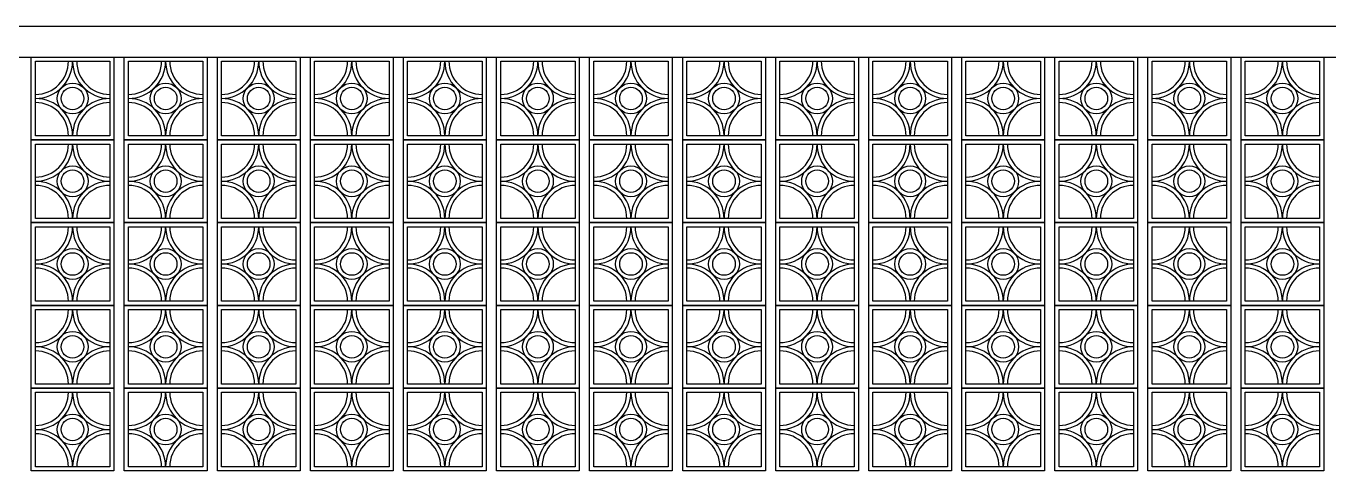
# Model space of a CAD drawing. Header units: metres. Extents: x 1422408 to 2565053, y 3723 to 80428.
# Drawn here: x 2267938.139 to 2267941.289, y 4222.563 to 4223.638 of the extents above; entities that cross this region are included whole.
import ezdxf

# ---------------------------------------------------------------- set-up
doc = ezdxf.new("R2010")
doc.units = ezdxf.units.M
doc.header["$LTSCALE"] = 3.5
doc.header["$MEASUREMENT"] = 0
doc.layers.get('0').update_dxf_attribs({"linetype": 'CONTINUOUS'})

msp = doc.modelspace()

# ---------------------------------------------------------------- linework, layer by layer
for p, q in [((2267907.48324, 4223.63794), (2267947.06833, 4223.63794)), ((2267907.48343, 4223.56294), (2267947.06853, 4223.56294))]:
    msp.add_line(p, q)
for points in [[(2267938.15105, 4223.56294), (2267938.35105, 4223.56294), (2267938.35105, 4223.36294), (2267938.15105, 4223.36294)], [(2267938.16105, 4223.55294), (2267938.34105, 4223.55294), (2267938.34105, 4223.37294), (2267938.16105, 4223.37294)], [(2267938.37605, 4223.56294), (2267938.57605, 4223.56294), (2267938.57605, 4223.36294), (2267938.37605, 4223.36294)], [(2267938.38605, 4223.55294), (2267938.56605, 4223.55294), (2267938.56605, 4223.37294), (2267938.38605, 4223.37294)], [(2267938.60105, 4223.56294), (2267938.80105, 4223.56294), (2267938.80105, 4223.36294), (2267938.60105, 4223.36294)], [(2267938.61105, 4223.55294), (2267938.79105, 4223.55294), (2267938.79105, 4223.37294), (2267938.61105, 4223.37294)], [(2267938.82605, 4223.56294), (2267939.02605, 4223.56294), (2267939.02605, 4223.36294), (2267938.82605, 4223.36294)], [(2267938.83605, 4223.55294), (2267939.01605, 4223.55294), (2267939.01605, 4223.37294), (2267938.83605, 4223.37294)], [(2267939.05105, 4223.56294), (2267939.25105, 4223.56294), (2267939.25105, 4223.36294), (2267939.05105, 4223.36294)], [(2267939.06105, 4223.55294), (2267939.24105, 4223.55294), (2267939.24105, 4223.37294), (2267939.06105, 4223.37294)], [(2267939.27605, 4223.56294), (2267939.47605, 4223.56294), (2267939.47605, 4223.36294), (2267939.27605, 4223.36294)], [(2267939.28605, 4223.55294), (2267939.46605, 4223.55294), (2267939.46605, 4223.37294), (2267939.28605, 4223.37294)], [(2267939.50105, 4223.56294), (2267939.70105, 4223.56294), (2267939.70105, 4223.36294), (2267939.50105, 4223.36294)], [(2267939.51105, 4223.55294), (2267939.69105, 4223.55294), (2267939.69105, 4223.37294), (2267939.51105, 4223.37294)], [(2267939.72605, 4223.56294), (2267939.92605, 4223.56294), (2267939.92605, 4223.36294), (2267939.72605, 4223.36294)], [(2267939.73605, 4223.55294), (2267939.91605, 4223.55294), (2267939.91605, 4223.37294), (2267939.73605, 4223.37294)], [(2267939.95105, 4223.56294), (2267940.15105, 4223.56294), (2267940.15105, 4223.36294), (2267939.95105, 4223.36294)], [(2267939.96105, 4223.55294), (2267940.14105, 4223.55294), (2267940.14105, 4223.37294), (2267939.96105, 4223.37294)], [(2267940.17605, 4223.56294), (2267940.37605, 4223.56294), (2267940.37605, 4223.36294), (2267940.17605, 4223.36294)], [(2267940.18605, 4223.55294), (2267940.36605, 4223.55294), (2267940.36605, 4223.37294), (2267940.18605, 4223.37294)], [(2267940.40105, 4223.56294), (2267940.60105, 4223.56294), (2267940.60105, 4223.36294), (2267940.40105, 4223.36294)], [(2267940.41105, 4223.55294), (2267940.59105, 4223.55294), (2267940.59105, 4223.37294), (2267940.41105, 4223.37294)], [(2267940.62605, 4223.56294), (2267940.82605, 4223.56294), (2267940.82605, 4223.36294), (2267940.62605, 4223.36294)], [(2267940.63605, 4223.55294), (2267940.81605, 4223.55294), (2267940.81605, 4223.37294), (2267940.63605, 4223.37294)], [(2267940.85105, 4223.56294), (2267941.05105, 4223.56294), (2267941.05105, 4223.36294), (2267940.85105, 4223.36294)], [(2267940.86105, 4223.55294), (2267941.04105, 4223.55294), (2267941.04105, 4223.37294), (2267940.86105, 4223.37294)], [(2267941.07605, 4223.56294), (2267941.27605, 4223.56294), (2267941.27605, 4223.36294), (2267941.07605, 4223.36294)], [(2267941.08605, 4223.55294), (2267941.26605, 4223.55294), (2267941.26605, 4223.37294), (2267941.08605, 4223.37294)], [(2267938.15105, 4223.36294), (2267938.35105, 4223.36294), (2267938.35105, 4223.16294), (2267938.15105, 4223.16294)], [(2267938.37605, 4223.36294), (2267938.57605, 4223.36294), (2267938.57605, 4223.16294), (2267938.37605, 4223.16294)], [(2267938.60105, 4223.36294), (2267938.80105, 4223.36294), (2267938.80105, 4223.16294), (2267938.60105, 4223.16294)], [(2267938.82605, 4223.36294), (2267939.02605, 4223.36294), (2267939.02605, 4223.16294), (2267938.82605, 4223.16294)], [(2267939.05105, 4223.36294), (2267939.25105, 4223.36294), (2267939.25105, 4223.16294), (2267939.05105, 4223.16294)], [(2267939.27605, 4223.36294), (2267939.47605, 4223.36294), (2267939.47605, 4223.16294), (2267939.27605, 4223.16294)], [(2267939.50105, 4223.36294), (2267939.70105, 4223.36294), (2267939.70105, 4223.16294), (2267939.50105, 4223.16294)], [(2267939.72605, 4223.36294), (2267939.92605, 4223.36294), (2267939.92605, 4223.16294), (2267939.72605, 4223.16294)], [(2267939.95105, 4223.36294), (2267940.15105, 4223.36294), (2267940.15105, 4223.16294), (2267939.95105, 4223.16294)], [(2267940.17605, 4223.36294), (2267940.37605, 4223.36294), (2267940.37605, 4223.16294), (2267940.17605, 4223.16294)], [(2267940.40105, 4223.36294), (2267940.60105, 4223.36294), (2267940.60105, 4223.16294), (2267940.40105, 4223.16294)], [(2267940.62605, 4223.36294), (2267940.82605, 4223.36294), (2267940.82605, 4223.16294), (2267940.62605, 4223.16294)], [(2267940.85105, 4223.36294), (2267941.05105, 4223.36294), (2267941.05105, 4223.16294), (2267940.85105, 4223.16294)], [(2267941.07605, 4223.36294), (2267941.27605, 4223.36294), (2267941.27605, 4223.16294), (2267941.07605, 4223.16294)], [(2267938.16105, 4223.35294), (2267938.34105, 4223.35294), (2267938.34105, 4223.17294), (2267938.16105, 4223.17294)], [(2267938.38605, 4223.35294), (2267938.56605, 4223.35294), (2267938.56605, 4223.17294), (2267938.38605, 4223.17294)], [(2267938.61105, 4223.35294), (2267938.79105, 4223.35294), (2267938.79105, 4223.17294), (2267938.61105, 4223.17294)], [(2267938.83605, 4223.35294), (2267939.01605, 4223.35294), (2267939.01605, 4223.17294), (2267938.83605, 4223.17294)], [(2267939.06105, 4223.35294), (2267939.24105, 4223.35294), (2267939.24105, 4223.17294), (2267939.06105, 4223.17294)], [(2267939.28605, 4223.35294), (2267939.46605, 4223.35294), (2267939.46605, 4223.17294), (2267939.28605, 4223.17294)], [(2267939.51105, 4223.35294), (2267939.69105, 4223.35294), (2267939.69105, 4223.17294), (2267939.51105, 4223.17294)], [(2267939.73605, 4223.35294), (2267939.91605, 4223.35294), (2267939.91605, 4223.17294), (2267939.73605, 4223.17294)], [(2267939.96105, 4223.35294), (2267940.14105, 4223.35294), (2267940.14105, 4223.17294), (2267939.96105, 4223.17294)], [(2267940.18605, 4223.35294), (2267940.36605, 4223.35294), (2267940.36605, 4223.17294), (2267940.18605, 4223.17294)], [(2267940.41105, 4223.35294), (2267940.59105, 4223.35294), (2267940.59105, 4223.17294), (2267940.41105, 4223.17294)], [(2267940.63605, 4223.35294), (2267940.81605, 4223.35294), (2267940.81605, 4223.17294), (2267940.63605, 4223.17294)], [(2267940.86105, 4223.35294), (2267941.04105, 4223.35294), (2267941.04105, 4223.17294), (2267940.86105, 4223.17294)], [(2267941.08605, 4223.35294), (2267941.26605, 4223.35294), (2267941.26605, 4223.17294), (2267941.08605, 4223.17294)], [(2267938.15105, 4223.16294), (2267938.35105, 4223.16294), (2267938.35105, 4222.96294), (2267938.15105, 4222.96294)], [(2267938.16105, 4223.15294), (2267938.34105, 4223.15294), (2267938.34105, 4222.97294), (2267938.16105, 4222.97294)], [(2267938.37605, 4223.16294), (2267938.57605, 4223.16294), (2267938.57605, 4222.96294), (2267938.37605, 4222.96294)], [(2267938.38605, 4223.15294), (2267938.56605, 4223.15294), (2267938.56605, 4222.97294), (2267938.38605, 4222.97294)], [(2267938.60105, 4223.16294), (2267938.80105, 4223.16294), (2267938.80105, 4222.96294), (2267938.60105, 4222.96294)], [(2267938.61105, 4223.15294), (2267938.79105, 4223.15294), (2267938.79105, 4222.97294), (2267938.61105, 4222.97294)], [(2267938.82605, 4223.16294), (2267939.02605, 4223.16294), (2267939.02605, 4222.96294), (2267938.82605, 4222.96294)], [(2267938.83605, 4223.15294), (2267939.01605, 4223.15294), (2267939.01605, 4222.97294), (2267938.83605, 4222.97294)], [(2267939.05105, 4223.16294), (2267939.25105, 4223.16294), (2267939.25105, 4222.96294), (2267939.05105, 4222.96294)], [(2267939.06105, 4223.15294), (2267939.24105, 4223.15294), (2267939.24105, 4222.97294), (2267939.06105, 4222.97294)], [(2267939.27605, 4223.16294), (2267939.47605, 4223.16294), (2267939.47605, 4222.96294), (2267939.27605, 4222.96294)], [(2267939.28605, 4223.15294), (2267939.46605, 4223.15294), (2267939.46605, 4222.97294), (2267939.28605, 4222.97294)], [(2267939.50105, 4223.16294), (2267939.70105, 4223.16294), (2267939.70105, 4222.96294), (2267939.50105, 4222.96294)], [(2267939.51105, 4223.15294), (2267939.69105, 4223.15294), (2267939.69105, 4222.97294), (2267939.51105, 4222.97294)], [(2267939.72605, 4223.16294), (2267939.92605, 4223.16294), (2267939.92605, 4222.96294), (2267939.72605, 4222.96294)], [(2267939.73605, 4223.15294), (2267939.91605, 4223.15294), (2267939.91605, 4222.97294), (2267939.73605, 4222.97294)], [(2267939.95105, 4223.16294), (2267940.15105, 4223.16294), (2267940.15105, 4222.96294), (2267939.95105, 4222.96294)], [(2267939.96105, 4223.15294), (2267940.14105, 4223.15294), (2267940.14105, 4222.97294), (2267939.96105, 4222.97294)], [(2267940.17605, 4223.16294), (2267940.37605, 4223.16294), (2267940.37605, 4222.96294), (2267940.17605, 4222.96294)], [(2267940.18605, 4223.15294), (2267940.36605, 4223.15294), (2267940.36605, 4222.97294), (2267940.18605, 4222.97294)], [(2267940.40105, 4223.16294), (2267940.60105, 4223.16294), (2267940.60105, 4222.96294), (2267940.40105, 4222.96294)], [(2267940.41105, 4223.15294), (2267940.59105, 4223.15294), (2267940.59105, 4222.97294), (2267940.41105, 4222.97294)], [(2267940.62605, 4223.16294), (2267940.82605, 4223.16294), (2267940.82605, 4222.96294), (2267940.62605, 4222.96294)], [(2267940.63605, 4223.15294), (2267940.81605, 4223.15294), (2267940.81605, 4222.97294), (2267940.63605, 4222.97294)], [(2267940.85105, 4223.16294), (2267941.05105, 4223.16294), (2267941.05105, 4222.96294), (2267940.85105, 4222.96294)], [(2267940.86105, 4223.15294), (2267941.04105, 4223.15294), (2267941.04105, 4222.97294), (2267940.86105, 4222.97294)], [(2267941.07605, 4223.16294), (2267941.27605, 4223.16294), (2267941.27605, 4222.96294), (2267941.07605, 4222.96294)], [(2267941.08605, 4223.15294), (2267941.26605, 4223.15294), (2267941.26605, 4222.97294), (2267941.08605, 4222.97294)], [(2267938.15105, 4222.96294), (2267938.35105, 4222.96294), (2267938.35105, 4222.76294), (2267938.15105, 4222.76294)], [(2267938.16105, 4222.95294), (2267938.34105, 4222.95294), (2267938.34105, 4222.77294), (2267938.16105, 4222.77294)], [(2267938.37605, 4222.96294), (2267938.57605, 4222.96294), (2267938.57605, 4222.76294), (2267938.37605, 4222.76294)], [(2267938.38605, 4222.95294), (2267938.56605, 4222.95294), (2267938.56605, 4222.77294), (2267938.38605, 4222.77294)], [(2267938.60105, 4222.96294), (2267938.80105, 4222.96294), (2267938.80105, 4222.76294), (2267938.60105, 4222.76294)], [(2267938.61105, 4222.95294), (2267938.79105, 4222.95294), (2267938.79105, 4222.77294), (2267938.61105, 4222.77294)], [(2267938.82605, 4222.96294), (2267939.02605, 4222.96294), (2267939.02605, 4222.76294), (2267938.82605, 4222.76294)], [(2267938.83605, 4222.95294), (2267939.01605, 4222.95294), (2267939.01605, 4222.77294), (2267938.83605, 4222.77294)], [(2267939.05105, 4222.96294), (2267939.25105, 4222.96294), (2267939.25105, 4222.76294), (2267939.05105, 4222.76294)], [(2267939.06105, 4222.95294), (2267939.24105, 4222.95294), (2267939.24105, 4222.77294), (2267939.06105, 4222.77294)], [(2267939.27605, 4222.96294), (2267939.47605, 4222.96294), (2267939.47605, 4222.76294), (2267939.27605, 4222.76294)], [(2267939.28605, 4222.95294), (2267939.46605, 4222.95294), (2267939.46605, 4222.77294), (2267939.28605, 4222.77294)], [(2267939.50105, 4222.96294), (2267939.70105, 4222.96294), (2267939.70105, 4222.76294), (2267939.50105, 4222.76294)], [(2267939.51105, 4222.95294), (2267939.69105, 4222.95294), (2267939.69105, 4222.77294), (2267939.51105, 4222.77294)], [(2267939.72605, 4222.96294), (2267939.92605, 4222.96294), (2267939.92605, 4222.76294), (2267939.72605, 4222.76294)], [(2267939.73605, 4222.95294), (2267939.91605, 4222.95294), (2267939.91605, 4222.77294), (2267939.73605, 4222.77294)], [(2267939.95105, 4222.96294), (2267940.15105, 4222.96294), (2267940.15105, 4222.76294), (2267939.95105, 4222.76294)], [(2267939.96105, 4222.95294), (2267940.14105, 4222.95294), (2267940.14105, 4222.77294), (2267939.96105, 4222.77294)], [(2267940.17605, 4222.96294), (2267940.37605, 4222.96294), (2267940.37605, 4222.76294), (2267940.17605, 4222.76294)], [(2267940.18605, 4222.95294), (2267940.36605, 4222.95294), (2267940.36605, 4222.77294), (2267940.18605, 4222.77294)], [(2267940.40105, 4222.96294), (2267940.60105, 4222.96294), (2267940.60105, 4222.76294), (2267940.40105, 4222.76294)], [(2267940.41105, 4222.95294), (2267940.59105, 4222.95294), (2267940.59105, 4222.77294), (2267940.41105, 4222.77294)], [(2267940.62605, 4222.96294), (2267940.82605, 4222.96294), (2267940.82605, 4222.76294), (2267940.62605, 4222.76294)], [(2267940.63605, 4222.95294), (2267940.81605, 4222.95294), (2267940.81605, 4222.77294), (2267940.63605, 4222.77294)], [(2267940.85105, 4222.96294), (2267941.05105, 4222.96294), (2267941.05105, 4222.76294), (2267940.85105, 4222.76294)], [(2267940.86105, 4222.95294), (2267941.04105, 4222.95294), (2267941.04105, 4222.77294), (2267940.86105, 4222.77294)], [(2267941.07605, 4222.96294), (2267941.27605, 4222.96294), (2267941.27605, 4222.76294), (2267941.07605, 4222.76294)], [(2267941.08605, 4222.95294), (2267941.26605, 4222.95294), (2267941.26605, 4222.77294), (2267941.08605, 4222.77294)], [(2267938.15105, 4222.76294), (2267938.35105, 4222.76294), (2267938.35105, 4222.56294), (2267938.15105, 4222.56294)], [(2267938.37605, 4222.76294), (2267938.57605, 4222.76294), (2267938.57605, 4222.56294), (2267938.37605, 4222.56294)], [(2267938.60105, 4222.76294), (2267938.80105, 4222.76294), (2267938.80105, 4222.56294), (2267938.60105, 4222.56294)], [(2267938.82605, 4222.76294), (2267939.02605, 4222.76294), (2267939.02605, 4222.56294), (2267938.82605, 4222.56294)], [(2267939.05105, 4222.76294), (2267939.25105, 4222.76294), (2267939.25105, 4222.56294), (2267939.05105, 4222.56294)], [(2267939.27605, 4222.76294), (2267939.47605, 4222.76294), (2267939.47605, 4222.56294), (2267939.27605, 4222.56294)], [(2267939.50105, 4222.76294), (2267939.70105, 4222.76294), (2267939.70105, 4222.56294), (2267939.50105, 4222.56294)], [(2267939.72605, 4222.76294), (2267939.92605, 4222.76294), (2267939.92605, 4222.56294), (2267939.72605, 4222.56294)], [(2267939.95105, 4222.76294), (2267940.15105, 4222.76294), (2267940.15105, 4222.56294), (2267939.95105, 4222.56294)], [(2267940.17605, 4222.76294), (2267940.37605, 4222.76294), (2267940.37605, 4222.56294), (2267940.17605, 4222.56294)], [(2267940.40105, 4222.76294), (2267940.60105, 4222.76294), (2267940.60105, 4222.56294), (2267940.40105, 4222.56294)], [(2267940.62605, 4222.76294), (2267940.82605, 4222.76294), (2267940.82605, 4222.56294), (2267940.62605, 4222.56294)], [(2267940.85105, 4222.76294), (2267941.05105, 4222.76294), (2267941.05105, 4222.56294), (2267940.85105, 4222.56294)], [(2267941.07605, 4222.76294), (2267941.27605, 4222.76294), (2267941.27605, 4222.56294), (2267941.07605, 4222.56294)], [(2267938.16105, 4222.75294), (2267938.34105, 4222.75294), (2267938.34105, 4222.57294), (2267938.16105, 4222.57294)], [(2267938.38605, 4222.75294), (2267938.56605, 4222.75294), (2267938.56605, 4222.57294), (2267938.38605, 4222.57294)], [(2267938.61105, 4222.75294), (2267938.79105, 4222.75294), (2267938.79105, 4222.57294), (2267938.61105, 4222.57294)], [(2267938.83605, 4222.75294), (2267939.01605, 4222.75294), (2267939.01605, 4222.57294), (2267938.83605, 4222.57294)], [(2267939.06105, 4222.75294), (2267939.24105, 4222.75294), (2267939.24105, 4222.57294), (2267939.06105, 4222.57294)], [(2267939.28605, 4222.75294), (2267939.46605, 4222.75294), (2267939.46605, 4222.57294), (2267939.28605, 4222.57294)], [(2267939.51105, 4222.75294), (2267939.69105, 4222.75294), (2267939.69105, 4222.57294), (2267939.51105, 4222.57294)], [(2267939.73605, 4222.75294), (2267939.91605, 4222.75294), (2267939.91605, 4222.57294), (2267939.73605, 4222.57294)], [(2267939.96105, 4222.75294), (2267940.14105, 4222.75294), (2267940.14105, 4222.57294), (2267939.96105, 4222.57294)], [(2267940.18605, 4222.75294), (2267940.36605, 4222.75294), (2267940.36605, 4222.57294), (2267940.18605, 4222.57294)], [(2267940.41105, 4222.75294), (2267940.59105, 4222.75294), (2267940.59105, 4222.57294), (2267940.41105, 4222.57294)], [(2267940.63605, 4222.75294), (2267940.81605, 4222.75294), (2267940.81605, 4222.57294), (2267940.63605, 4222.57294)], [(2267940.86105, 4222.75294), (2267941.04105, 4222.75294), (2267941.04105, 4222.57294), (2267940.86105, 4222.57294)], [(2267941.08605, 4222.75294), (2267941.26605, 4222.75294), (2267941.26605, 4222.57294), (2267941.08605, 4222.57294)]]:
    msp.add_lwpolyline(points, close=True)
for centre, radius in [((2267938.25105, 4223.46294), 0.03728), ((2267938.25105, 4223.46294), 0.02728), ((2267938.47605, 4223.46294), 0.03728), ((2267938.47605, 4223.46294), 0.02728), ((2267938.70105, 4223.46294), 0.03728), ((2267938.70105, 4223.46294), 0.02728), ((2267938.92605, 4223.46294), 0.03728), ((2267938.92605, 4223.46294), 0.02728), ((2267939.15105, 4223.46294), 0.03728), ((2267939.15105, 4223.46294), 0.02728), ((2267939.37605, 4223.46294), 0.03728), ((2267939.37605, 4223.46294), 0.02728), ((2267939.60105, 4223.46294), 0.03728), ((2267939.60105, 4223.46294), 0.02728), ((2267939.82605, 4223.46294), 0.03728), ((2267939.82605, 4223.46294), 0.02728), ((2267940.05105, 4223.46294), 0.03728), ((2267940.05105, 4223.46294), 0.02728), ((2267940.27605, 4223.46294), 0.03728), ((2267940.27605, 4223.46294), 0.02728), ((2267940.50105, 4223.46294), 0.03728), ((2267940.50105, 4223.46294), 0.02728), ((2267940.72605, 4223.46294), 0.03728), ((2267940.72605, 4223.46294), 0.02728), ((2267940.95105, 4223.46294), 0.03728), ((2267940.95105, 4223.46294), 0.02728), ((2267941.17605, 4223.46294), 0.03728), ((2267941.17605, 4223.46294), 0.02728), ((2267938.25105, 4223.26294), 0.03728), ((2267938.47605, 4223.26294), 0.03728), ((2267938.70105, 4223.26294), 0.03728), ((2267938.92605, 4223.26294), 0.03728), ((2267939.15105, 4223.26294), 0.03728), ((2267939.37605, 4223.26294), 0.03728), ((2267939.60105, 4223.26294), 0.03728), ((2267939.82605, 4223.26294), 0.03728), ((2267940.05105, 4223.26294), 0.03728), ((2267940.27605, 4223.26294), 0.03728), ((2267940.50105, 4223.26294), 0.03728), ((2267940.72605, 4223.26294), 0.03728), ((2267940.95105, 4223.26294), 0.03728), ((2267941.17605, 4223.26294), 0.03728), ((2267938.25105, 4223.26294), 0.02728), ((2267938.47605, 4223.26294), 0.02728), ((2267938.70105, 4223.26294), 0.02728), ((2267938.92605, 4223.26294), 0.02728), ((2267939.15105, 4223.26294), 0.02728), ((2267939.37605, 4223.26294), 0.02728), ((2267939.60105, 4223.26294), 0.02728), ((2267939.82605, 4223.26294), 0.02728), ((2267940.05105, 4223.26294), 0.02728), ((2267940.27605, 4223.26294), 0.02728), ((2267940.50105, 4223.26294), 0.02728), ((2267940.72605, 4223.26294), 0.02728), ((2267940.95105, 4223.26294), 0.02728), ((2267941.17605, 4223.26294), 0.02728), ((2267938.25105, 4223.06294), 0.03728), ((2267938.25105, 4223.06294), 0.02728), ((2267938.47605, 4223.06294), 0.03728), ((2267938.47605, 4223.06294), 0.02728), ((2267938.70105, 4223.06294), 0.03728), ((2267938.70105, 4223.06294), 0.02728), ((2267938.92605, 4223.06294), 0.03728), ((2267938.92605, 4223.06294), 0.02728), ((2267939.15105, 4223.06294), 0.03728), ((2267939.15105, 4223.06294), 0.02728), ((2267939.37605, 4223.06294), 0.03728), ((2267939.37605, 4223.06294), 0.02728), ((2267939.60105, 4223.06294), 0.03728), ((2267939.60105, 4223.06294), 0.02728), ((2267939.82605, 4223.06294), 0.03728), ((2267939.82605, 4223.06294), 0.02728), ((2267940.05105, 4223.06294), 0.03728), ((2267940.05105, 4223.06294), 0.02728), ((2267940.27605, 4223.06294), 0.03728), ((2267940.27605, 4223.06294), 0.02728), ((2267940.50105, 4223.06294), 0.03728), ((2267940.50105, 4223.06294), 0.02728), ((2267940.72605, 4223.06294), 0.03728), ((2267940.72605, 4223.06294), 0.02728), ((2267940.95105, 4223.06294), 0.03728), ((2267940.95105, 4223.06294), 0.02728), ((2267941.17605, 4223.06294), 0.03728), ((2267941.17605, 4223.06294), 0.02728), ((2267938.25105, 4222.86294), 0.03728), ((2267938.25105, 4222.86294), 0.02728), ((2267938.47605, 4222.86294), 0.03728), ((2267938.47605, 4222.86294), 0.02728), ((2267938.70105, 4222.86294), 0.03728), ((2267938.70105, 4222.86294), 0.02728), ((2267938.92605, 4222.86294), 0.03728), ((2267938.92605, 4222.86294), 0.02728), ((2267939.15105, 4222.86294), 0.03728), ((2267939.15105, 4222.86294), 0.02728), ((2267939.37605, 4222.86294), 0.03728), ((2267939.37605, 4222.86294), 0.02728), ((2267939.60105, 4222.86294), 0.03728), ((2267939.60105, 4222.86294), 0.02728), ((2267939.82605, 4222.86294), 0.03728), ((2267939.82605, 4222.86294), 0.02728), ((2267940.05105, 4222.86294), 0.03728), ((2267940.05105, 4222.86294), 0.02728), ((2267940.27605, 4222.86294), 0.03728), ((2267940.27605, 4222.86294), 0.02728), ((2267940.50105, 4222.86294), 0.03728), ((2267940.50105, 4222.86294), 0.02728), ((2267940.72605, 4222.86294), 0.03728), ((2267940.72605, 4222.86294), 0.02728), ((2267940.95105, 4222.86294), 0.03728), ((2267940.95105, 4222.86294), 0.02728), ((2267941.17605, 4222.86294), 0.03728), ((2267941.17605, 4222.86294), 0.02728), ((2267938.25105, 4222.66294), 0.03728), ((2267938.47605, 4222.66294), 0.03728), ((2267938.70105, 4222.66294), 0.03728), ((2267938.92605, 4222.66294), 0.03728), ((2267939.15105, 4222.66294), 0.03728), ((2267939.37605, 4222.66294), 0.03728), ((2267939.60105, 4222.66294), 0.03728), ((2267939.82605, 4222.66294), 0.03728), ((2267940.05105, 4222.66294), 0.03728), ((2267940.27605, 4222.66294), 0.03728), ((2267940.50105, 4222.66294), 0.03728), ((2267940.72605, 4222.66294), 0.03728), ((2267940.95105, 4222.66294), 0.03728), ((2267941.17605, 4222.66294), 0.03728), ((2267938.25105, 4222.66294), 0.02728), ((2267938.47605, 4222.66294), 0.02728), ((2267938.70105, 4222.66294), 0.02728), ((2267938.92605, 4222.66294), 0.02728), ((2267939.15105, 4222.66294), 0.02728), ((2267939.37605, 4222.66294), 0.02728), ((2267939.60105, 4222.66294), 0.02728), ((2267939.82605, 4222.66294), 0.02728), ((2267940.05105, 4222.66294), 0.02728), ((2267940.27605, 4222.66294), 0.02728), ((2267940.50105, 4222.66294), 0.02728), ((2267940.72605, 4222.66294), 0.02728), ((2267940.95105, 4222.66294), 0.02728), ((2267941.17605, 4222.66294), 0.02728)]:
    msp.add_circle(centre, radius)
for centre, radius, start, end in [((2267938.16105, 4223.55294), 0.09, 270, 0), ((2267938.16105, 4223.55294), 0.08, 270, 0), ((2267938.34105, 4223.55294), 0.09, 180, 270), ((2267938.34105, 4223.55294), 0.08, 180, 270), ((2267938.38605, 4223.55294), 0.09, 270, 0), ((2267938.38605, 4223.55294), 0.08, 270, 0), ((2267938.56605, 4223.55294), 0.09, 180, 270), ((2267938.56605, 4223.55294), 0.08, 180, 270), ((2267938.61105, 4223.55294), 0.09, 270, 0), ((2267938.61105, 4223.55294), 0.08, 270, 0), ((2267938.79105, 4223.55294), 0.09, 180, 270), ((2267938.79105, 4223.55294), 0.08, 180, 270), ((2267938.83605, 4223.55294), 0.09, 270, 0), ((2267938.83605, 4223.55294), 0.08, 270, 0), ((2267939.01605, 4223.55294), 0.09, 180, 270), ((2267939.01605, 4223.55294), 0.08, 180, 270), ((2267939.06105, 4223.55294), 0.09, 270, 0), ((2267939.06105, 4223.55294), 0.08, 270, 0), ((2267939.24105, 4223.55294), 0.09, 180, 270), ((2267939.24105, 4223.55294), 0.08, 180, 270), ((2267939.28605, 4223.55294), 0.09, 270, 0), ((2267939.28605, 4223.55294), 0.08, 270, 0), ((2267939.46605, 4223.55294), 0.09, 180, 270), ((2267939.46605, 4223.55294), 0.08, 180, 270), ((2267939.51105, 4223.55294), 0.09, 270, 0), ((2267939.51105, 4223.55294), 0.08, 270, 0), ((2267939.69105, 4223.55294), 0.09, 180, 270), ((2267939.69105, 4223.55294), 0.08, 180, 270), ((2267939.73605, 4223.55294), 0.09, 270, 0), ((2267939.73605, 4223.55294), 0.08, 270, 0), ((2267939.91605, 4223.55294), 0.09, 180, 270), ((2267939.91605, 4223.55294), 0.08, 180, 270), ((2267939.96105, 4223.55294), 0.09, 270, 0), ((2267939.96105, 4223.55294), 0.08, 270, 0), ((2267940.14105, 4223.55294), 0.09, 180, 270), ((2267940.14105, 4223.55294), 0.08, 180, 270), ((2267940.18605, 4223.55294), 0.09, 270, 0), ((2267940.18605, 4223.55294), 0.08, 270, 0), ((2267940.36605, 4223.55294), 0.09, 180, 270), ((2267940.36605, 4223.55294), 0.08, 180, 270), ((2267940.41105, 4223.55294), 0.09, 270, 0), ((2267940.41105, 4223.55294), 0.08, 270, 0), ((2267940.59105, 4223.55294), 0.09, 180, 270), ((2267940.59105, 4223.55294), 0.08, 180, 270), ((2267940.63605, 4223.55294), 0.09, 270, 0), ((2267940.63605, 4223.55294), 0.08, 270, 0), ((2267940.81605, 4223.55294), 0.09, 180, 270), ((2267940.81605, 4223.55294), 0.08, 180, 270), ((2267940.86105, 4223.55294), 0.09, 270, 0), ((2267940.86105, 4223.55294), 0.08, 270, 0), ((2267941.04105, 4223.55294), 0.09, 180, 270), ((2267941.04105, 4223.55294), 0.08, 180, 270), ((2267941.08605, 4223.55294), 0.09, 270, 0), ((2267941.08605, 4223.55294), 0.08, 270, 0), ((2267941.26605, 4223.55294), 0.09, 180, 270), ((2267941.26605, 4223.55294), 0.08, 180, 270), ((2267938.16105, 4223.37294), 0.09, 0, 90), ((2267938.16105, 4223.37294), 0.08, 0, 90), ((2267938.34105, 4223.37294), 0.09, 90, 180), ((2267938.34105, 4223.37294), 0.08, 90, 180), ((2267938.38605, 4223.37294), 0.09, 0, 90), ((2267938.38605, 4223.37294), 0.08, 0, 90), ((2267938.56605, 4223.37294), 0.09, 90, 180), ((2267938.56605, 4223.37294), 0.08, 90, 180), ((2267938.61105, 4223.37294), 0.09, 0, 90), ((2267938.61105, 4223.37294), 0.08, 0, 90), ((2267938.79105, 4223.37294), 0.09, 90, 180), ((2267938.79105, 4223.37294), 0.08, 90, 180), ((2267938.83605, 4223.37294), 0.09, 0, 90), ((2267938.83605, 4223.37294), 0.08, 0, 90), ((2267939.01605, 4223.37294), 0.09, 90, 180), ((2267939.01605, 4223.37294), 0.08, 90, 180), ((2267939.06105, 4223.37294), 0.09, 0, 90), ((2267939.06105, 4223.37294), 0.08, 0, 90), ((2267939.24105, 4223.37294), 0.09, 90, 180), ((2267939.24105, 4223.37294), 0.08, 90, 180), ((2267939.28605, 4223.37294), 0.09, 0, 90), ((2267939.28605, 4223.37294), 0.08, 0, 90), ((2267939.46605, 4223.37294), 0.09, 90, 180), ((2267939.46605, 4223.37294), 0.08, 90, 180), ((2267939.51105, 4223.37294), 0.09, 0, 90), ((2267939.51105, 4223.37294), 0.08, 0, 90), ((2267939.69105, 4223.37294), 0.09, 90, 180), ((2267939.69105, 4223.37294), 0.08, 90, 180), ((2267939.73605, 4223.37294), 0.09, 0, 90), ((2267939.73605, 4223.37294), 0.08, 0, 90), ((2267939.91605, 4223.37294), 0.09, 90, 180), ((2267939.91605, 4223.37294), 0.08, 90, 180), ((2267939.96105, 4223.37294), 0.09, 0, 90), ((2267939.96105, 4223.37294), 0.08, 0, 90), ((2267940.14105, 4223.37294), 0.09, 90, 180), ((2267940.14105, 4223.37294), 0.08, 90, 180), ((2267940.18605, 4223.37294), 0.09, 0, 90), ((2267940.18605, 4223.37294), 0.08, 0, 90), ((2267940.36605, 4223.37294), 0.09, 90, 180), ((2267940.36605, 4223.37294), 0.08, 90, 180), ((2267940.41105, 4223.37294), 0.09, 0, 90), ((2267940.41105, 4223.37294), 0.08, 0, 90), ((2267940.59105, 4223.37294), 0.09, 90, 180), ((2267940.59105, 4223.37294), 0.08, 90, 180), ((2267940.63605, 4223.37294), 0.09, 0, 90), ((2267940.63605, 4223.37294), 0.08, 0, 90), ((2267940.81605, 4223.37294), 0.09, 90, 180), ((2267940.81605, 4223.37294), 0.08, 90, 180), ((2267940.86105, 4223.37294), 0.09, 0, 90), ((2267940.86105, 4223.37294), 0.08, 0, 90), ((2267941.04105, 4223.37294), 0.09, 90, 180), ((2267941.04105, 4223.37294), 0.08, 90, 180), ((2267941.08605, 4223.37294), 0.09, 0, 90), ((2267941.08605, 4223.37294), 0.08, 0, 90), ((2267941.26605, 4223.37294), 0.09, 90, 180), ((2267941.26605, 4223.37294), 0.08, 90, 180), ((2267938.16105, 4223.35294), 0.09, 270, 0), ((2267938.16105, 4223.35294), 0.08, 270, 0), ((2267938.34105, 4223.35294), 0.09, 180, 270), ((2267938.34105, 4223.35294), 0.08, 180, 270), ((2267938.38605, 4223.35294), 0.09, 270, 0), ((2267938.38605, 4223.35294), 0.08, 270, 0), ((2267938.56605, 4223.35294), 0.09, 180, 270), ((2267938.56605, 4223.35294), 0.08, 180, 270), ((2267938.61105, 4223.35294), 0.09, 270, 0), ((2267938.61105, 4223.35294), 0.08, 270, 0), ((2267938.79105, 4223.35294), 0.09, 180, 270), ((2267938.79105, 4223.35294), 0.08, 180, 270), ((2267938.83605, 4223.35294), 0.09, 270, 0), ((2267938.83605, 4223.35294), 0.08, 270, 0), ((2267939.01605, 4223.35294), 0.09, 180, 270), ((2267939.01605, 4223.35294), 0.08, 180, 270), ((2267939.06105, 4223.35294), 0.09, 270, 0), ((2267939.06105, 4223.35294), 0.08, 270, 0), ((2267939.24105, 4223.35294), 0.09, 180, 270), ((2267939.24105, 4223.35294), 0.08, 180, 270), ((2267939.28605, 4223.35294), 0.09, 270, 0), ((2267939.28605, 4223.35294), 0.08, 270, 0), ((2267939.46605, 4223.35294), 0.09, 180, 270), ((2267939.46605, 4223.35294), 0.08, 180, 270), ((2267939.51105, 4223.35294), 0.09, 270, 0), ((2267939.51105, 4223.35294), 0.08, 270, 0), ((2267939.69105, 4223.35294), 0.09, 180, 270), ((2267939.69105, 4223.35294), 0.08, 180, 270), ((2267939.73605, 4223.35294), 0.09, 270, 0), ((2267939.73605, 4223.35294), 0.08, 270, 0), ((2267939.91605, 4223.35294), 0.09, 180, 270), ((2267939.91605, 4223.35294), 0.08, 180, 270), ((2267939.96105, 4223.35294), 0.09, 270, 0), ((2267939.96105, 4223.35294), 0.08, 270, 0), ((2267940.14105, 4223.35294), 0.09, 180, 270), ((2267940.14105, 4223.35294), 0.08, 180, 270), ((2267940.18605, 4223.35294), 0.09, 270, 0), ((2267940.18605, 4223.35294), 0.08, 270, 0), ((2267940.36605, 4223.35294), 0.09, 180, 270), ((2267940.36605, 4223.35294), 0.08, 180, 270), ((2267940.41105, 4223.35294), 0.09, 270, 0), ((2267940.41105, 4223.35294), 0.08, 270, 0), ((2267940.59105, 4223.35294), 0.09, 180, 270), ((2267940.59105, 4223.35294), 0.08, 180, 270), ((2267940.63605, 4223.35294), 0.09, 270, 0), ((2267940.63605, 4223.35294), 0.08, 270, 0), ((2267940.81605, 4223.35294), 0.09, 180, 270), ((2267940.81605, 4223.35294), 0.08, 180, 270), ((2267940.86105, 4223.35294), 0.09, 270, 0), ((2267940.86105, 4223.35294), 0.08, 270, 0), ((2267941.04105, 4223.35294), 0.09, 180, 270), ((2267941.04105, 4223.35294), 0.08, 180, 270), ((2267941.08605, 4223.35294), 0.09, 270, 0), ((2267941.08605, 4223.35294), 0.08, 270, 0), ((2267941.26605, 4223.35294), 0.09, 180, 270), ((2267941.26605, 4223.35294), 0.08, 180, 270), ((2267938.16105, 4223.17294), 0.09, 0, 90), ((2267938.16105, 4223.17294), 0.08, 0, 90), ((2267938.34105, 4223.17294), 0.09, 90, 180), ((2267938.34105, 4223.17294), 0.08, 90, 180), ((2267938.38605, 4223.17294), 0.09, 0, 90), ((2267938.38605, 4223.17294), 0.08, 0, 90), ((2267938.56605, 4223.17294), 0.09, 90, 180), ((2267938.56605, 4223.17294), 0.08, 90, 180), ((2267938.61105, 4223.17294), 0.09, 0, 90), ((2267938.61105, 4223.17294), 0.08, 0, 90), ((2267938.79105, 4223.17294), 0.09, 90, 180), ((2267938.79105, 4223.17294), 0.08, 90, 180), ((2267938.83605, 4223.17294), 0.09, 0, 90), ((2267938.83605, 4223.17294), 0.08, 0, 90), ((2267939.01605, 4223.17294), 0.09, 90, 180), ((2267939.01605, 4223.17294), 0.08, 90, 180), ((2267939.06105, 4223.17294), 0.09, 0, 90), ((2267939.06105, 4223.17294), 0.08, 0, 90), ((2267939.24105, 4223.17294), 0.09, 90, 180), ((2267939.24105, 4223.17294), 0.08, 90, 180), ((2267939.28605, 4223.17294), 0.09, 0, 90), ((2267939.28605, 4223.17294), 0.08, 0, 90), ((2267939.46605, 4223.17294), 0.09, 90, 180), ((2267939.46605, 4223.17294), 0.08, 90, 180), ((2267939.51105, 4223.17294), 0.09, 0, 90), ((2267939.51105, 4223.17294), 0.08, 0, 90), ((2267939.69105, 4223.17294), 0.09, 90, 180), ((2267939.69105, 4223.17294), 0.08, 90, 180), ((2267939.73605, 4223.17294), 0.09, 0, 90), ((2267939.73605, 4223.17294), 0.08, 0, 90), ((2267939.91605, 4223.17294), 0.09, 90, 180), ((2267939.91605, 4223.17294), 0.08, 90, 180), ((2267939.96105, 4223.17294), 0.09, 0, 90), ((2267939.96105, 4223.17294), 0.08, 0, 90), ((2267940.14105, 4223.17294), 0.09, 90, 180), ((2267940.14105, 4223.17294), 0.08, 90, 180), ((2267940.18605, 4223.17294), 0.09, 0, 90), ((2267940.18605, 4223.17294), 0.08, 0, 90), ((2267940.36605, 4223.17294), 0.09, 90, 180), ((2267940.36605, 4223.17294), 0.08, 90, 180), ((2267940.41105, 4223.17294), 0.09, 0, 90), ((2267940.41105, 4223.17294), 0.08, 0, 90), ((2267940.59105, 4223.17294), 0.09, 90, 180), ((2267940.59105, 4223.17294), 0.08, 90, 180), ((2267940.63605, 4223.17294), 0.09, 0, 90), ((2267940.63605, 4223.17294), 0.08, 0, 90), ((2267940.81605, 4223.17294), 0.09, 90, 180), ((2267940.81605, 4223.17294), 0.08, 90, 180), ((2267940.86105, 4223.17294), 0.09, 0, 90), ((2267940.86105, 4223.17294), 0.08, 0, 90), ((2267941.04105, 4223.17294), 0.09, 90, 180), ((2267941.04105, 4223.17294), 0.08, 90, 180), ((2267941.08605, 4223.17294), 0.09, 0, 90), ((2267941.08605, 4223.17294), 0.08, 0, 90), ((2267941.26605, 4223.17294), 0.09, 90, 180), ((2267941.26605, 4223.17294), 0.08, 90, 180), ((2267938.16105, 4223.15294), 0.09, 270, 0), ((2267938.16105, 4223.15294), 0.08, 270, 0), ((2267938.34105, 4223.15294), 0.09, 180, 270), ((2267938.34105, 4223.15294), 0.08, 180, 270), ((2267938.38605, 4223.15294), 0.09, 270, 0), ((2267938.38605, 4223.15294), 0.08, 270, 0), ((2267938.56605, 4223.15294), 0.09, 180, 270), ((2267938.56605, 4223.15294), 0.08, 180, 270), ((2267938.61105, 4223.15294), 0.09, 270, 0), ((2267938.61105, 4223.15294), 0.08, 270, 0), ((2267938.79105, 4223.15294), 0.09, 180, 270), ((2267938.79105, 4223.15294), 0.08, 180, 270), ((2267938.83605, 4223.15294), 0.09, 270, 0), ((2267938.83605, 4223.15294), 0.08, 270, 0), ((2267939.01605, 4223.15294), 0.09, 180, 270), ((2267939.01605, 4223.15294), 0.08, 180, 270), ((2267939.06105, 4223.15294), 0.09, 270, 0), ((2267939.06105, 4223.15294), 0.08, 270, 0), ((2267939.24105, 4223.15294), 0.09, 180, 270), ((2267939.24105, 4223.15294), 0.08, 180, 270), ((2267939.28605, 4223.15294), 0.09, 270, 0), ((2267939.28605, 4223.15294), 0.08, 270, 0), ((2267939.46605, 4223.15294), 0.09, 180, 270), ((2267939.46605, 4223.15294), 0.08, 180, 270), ((2267939.51105, 4223.15294), 0.09, 270, 0), ((2267939.51105, 4223.15294), 0.08, 270, 0), ((2267939.69105, 4223.15294), 0.09, 180, 270), ((2267939.69105, 4223.15294), 0.08, 180, 270), ((2267939.73605, 4223.15294), 0.09, 270, 0), ((2267939.73605, 4223.15294), 0.08, 270, 0), ((2267939.91605, 4223.15294), 0.09, 180, 270), ((2267939.91605, 4223.15294), 0.08, 180, 270), ((2267939.96105, 4223.15294), 0.09, 270, 0), ((2267939.96105, 4223.15294), 0.08, 270, 0), ((2267940.14105, 4223.15294), 0.09, 180, 270), ((2267940.14105, 4223.15294), 0.08, 180, 270), ((2267940.18605, 4223.15294), 0.09, 270, 0), ((2267940.18605, 4223.15294), 0.08, 270, 0), ((2267940.36605, 4223.15294), 0.09, 180, 270), ((2267940.36605, 4223.15294), 0.08, 180, 270), ((2267940.41105, 4223.15294), 0.09, 270, 0), ((2267940.41105, 4223.15294), 0.08, 270, 0), ((2267940.59105, 4223.15294), 0.09, 180, 270), ((2267940.59105, 4223.15294), 0.08, 180, 270), ((2267940.63605, 4223.15294), 0.09, 270, 0), ((2267940.63605, 4223.15294), 0.08, 270, 0), ((2267940.81605, 4223.15294), 0.09, 180, 270), ((2267940.81605, 4223.15294), 0.08, 180, 270), ((2267940.86105, 4223.15294), 0.09, 270, 0), ((2267940.86105, 4223.15294), 0.08, 270, 0), ((2267941.04105, 4223.15294), 0.09, 180, 270), ((2267941.04105, 4223.15294), 0.08, 180, 270), ((2267941.08605, 4223.15294), 0.09, 270, 0), ((2267941.08605, 4223.15294), 0.08, 270, 0), ((2267941.26605, 4223.15294), 0.09, 180, 270), ((2267941.26605, 4223.15294), 0.08, 180, 270), ((2267938.16105, 4222.97294), 0.09, 0, 90), ((2267938.16105, 4222.97294), 0.08, 0, 90), ((2267938.34105, 4222.97294), 0.09, 90, 180), ((2267938.34105, 4222.97294), 0.08, 90, 180), ((2267938.38605, 4222.97294), 0.09, 0, 90), ((2267938.38605, 4222.97294), 0.08, 0, 90), ((2267938.56605, 4222.97294), 0.09, 90, 180), ((2267938.56605, 4222.97294), 0.08, 90, 180), ((2267938.61105, 4222.97294), 0.09, 0, 90), ((2267938.61105, 4222.97294), 0.08, 0, 90), ((2267938.79105, 4222.97294), 0.09, 90, 180), ((2267938.79105, 4222.97294), 0.08, 90, 180), ((2267938.83605, 4222.97294), 0.09, 0, 90), ((2267938.83605, 4222.97294), 0.08, 0, 90), ((2267939.01605, 4222.97294), 0.09, 90, 180), ((2267939.01605, 4222.97294), 0.08, 90, 180), ((2267939.06105, 4222.97294), 0.09, 0, 90), ((2267939.06105, 4222.97294), 0.08, 0, 90), ((2267939.24105, 4222.97294), 0.09, 90, 180), ((2267939.24105, 4222.97294), 0.08, 90, 180), ((2267939.28605, 4222.97294), 0.09, 0, 90), ((2267939.28605, 4222.97294), 0.08, 0, 90), ((2267939.46605, 4222.97294), 0.09, 90, 180), ((2267939.46605, 4222.97294), 0.08, 90, 180), ((2267939.51105, 4222.97294), 0.09, 0, 90), ((2267939.51105, 4222.97294), 0.08, 0, 90), ((2267939.69105, 4222.97294), 0.09, 90, 180), ((2267939.69105, 4222.97294), 0.08, 90, 180), ((2267939.73605, 4222.97294), 0.09, 0, 90), ((2267939.73605, 4222.97294), 0.08, 0, 90), ((2267939.91605, 4222.97294), 0.09, 90, 180), ((2267939.91605, 4222.97294), 0.08, 90, 180), ((2267939.96105, 4222.97294), 0.09, 0, 90), ((2267939.96105, 4222.97294), 0.08, 0, 90), ((2267940.14105, 4222.97294), 0.09, 90, 180), ((2267940.14105, 4222.97294), 0.08, 90, 180), ((2267940.18605, 4222.97294), 0.09, 0, 90), ((2267940.18605, 4222.97294), 0.08, 0, 90), ((2267940.36605, 4222.97294), 0.09, 90, 180), ((2267940.36605, 4222.97294), 0.08, 90, 180), ((2267940.41105, 4222.97294), 0.09, 0, 90), ((2267940.41105, 4222.97294), 0.08, 0, 90), ((2267940.59105, 4222.97294), 0.09, 90, 180), ((2267940.59105, 4222.97294), 0.08, 90, 180), ((2267940.63605, 4222.97294), 0.09, 0, 90), ((2267940.63605, 4222.97294), 0.08, 0, 90), ((2267940.81605, 4222.97294), 0.09, 90, 180), ((2267940.81605, 4222.97294), 0.08, 90, 180), ((2267940.86105, 4222.97294), 0.09, 0, 90), ((2267940.86105, 4222.97294), 0.08, 0, 90), ((2267941.04105, 4222.97294), 0.09, 90, 180), ((2267941.04105, 4222.97294), 0.08, 90, 180), ((2267941.08605, 4222.97294), 0.09, 0, 90), ((2267941.08605, 4222.97294), 0.08, 0, 90), ((2267941.26605, 4222.97294), 0.09, 90, 180), ((2267941.26605, 4222.97294), 0.08, 90, 180), ((2267938.16105, 4222.95294), 0.09, 270, 0), ((2267938.16105, 4222.95294), 0.08, 270, 0), ((2267938.34105, 4222.95294), 0.09, 180, 270), ((2267938.34105, 4222.95294), 0.08, 180, 270), ((2267938.38605, 4222.95294), 0.09, 270, 0), ((2267938.38605, 4222.95294), 0.08, 270, 0), ((2267938.56605, 4222.95294), 0.09, 180, 270), ((2267938.56605, 4222.95294), 0.08, 180, 270), ((2267938.61105, 4222.95294), 0.09, 270, 0), ((2267938.61105, 4222.95294), 0.08, 270, 0), ((2267938.79105, 4222.95294), 0.09, 180, 270), ((2267938.79105, 4222.95294), 0.08, 180, 270), ((2267938.83605, 4222.95294), 0.09, 270, 0), ((2267938.83605, 4222.95294), 0.08, 270, 0), ((2267939.01605, 4222.95294), 0.09, 180, 270), ((2267939.01605, 4222.95294), 0.08, 180, 270), ((2267939.06105, 4222.95294), 0.09, 270, 0), ((2267939.06105, 4222.95294), 0.08, 270, 0), ((2267939.24105, 4222.95294), 0.09, 180, 270), ((2267939.24105, 4222.95294), 0.08, 180, 270), ((2267939.28605, 4222.95294), 0.09, 270, 0), ((2267939.28605, 4222.95294), 0.08, 270, 0), ((2267939.46605, 4222.95294), 0.09, 180, 270), ((2267939.46605, 4222.95294), 0.08, 180, 270), ((2267939.51105, 4222.95294), 0.09, 270, 0), ((2267939.51105, 4222.95294), 0.08, 270, 0), ((2267939.69105, 4222.95294), 0.09, 180, 270), ((2267939.69105, 4222.95294), 0.08, 180, 270), ((2267939.73605, 4222.95294), 0.09, 270, 0), ((2267939.73605, 4222.95294), 0.08, 270, 0), ((2267939.91605, 4222.95294), 0.09, 180, 270), ((2267939.91605, 4222.95294), 0.08, 180, 270), ((2267939.96105, 4222.95294), 0.09, 270, 0), ((2267939.96105, 4222.95294), 0.08, 270, 0), ((2267940.14105, 4222.95294), 0.09, 180, 270), ((2267940.14105, 4222.95294), 0.08, 180, 270), ((2267940.18605, 4222.95294), 0.09, 270, 0), ((2267940.18605, 4222.95294), 0.08, 270, 0), ((2267940.36605, 4222.95294), 0.09, 180, 270), ((2267940.36605, 4222.95294), 0.08, 180, 270), ((2267940.41105, 4222.95294), 0.09, 270, 0), ((2267940.41105, 4222.95294), 0.08, 270, 0), ((2267940.59105, 4222.95294), 0.09, 180, 270), ((2267940.59105, 4222.95294), 0.08, 180, 270), ((2267940.63605, 4222.95294), 0.09, 270, 0), ((2267940.63605, 4222.95294), 0.08, 270, 0), ((2267940.81605, 4222.95294), 0.09, 180, 270), ((2267940.81605, 4222.95294), 0.08, 180, 270), ((2267940.86105, 4222.95294), 0.09, 270, 0), ((2267940.86105, 4222.95294), 0.08, 270, 0), ((2267941.04105, 4222.95294), 0.09, 180, 270), ((2267941.04105, 4222.95294), 0.08, 180, 270), ((2267941.08605, 4222.95294), 0.09, 270, 0), ((2267941.08605, 4222.95294), 0.08, 270, 0), ((2267941.26605, 4222.95294), 0.09, 180, 270), ((2267941.26605, 4222.95294), 0.08, 180, 270), ((2267938.16105, 4222.77294), 0.09, 0, 90), ((2267938.34105, 4222.77294), 0.09, 90, 180), ((2267938.38605, 4222.77294), 0.09, 0, 90), ((2267938.56605, 4222.77294), 0.09, 90, 180), ((2267938.61105, 4222.77294), 0.09, 0, 90), ((2267938.79105, 4222.77294), 0.09, 90, 180), ((2267938.83605, 4222.77294), 0.09, 0, 90), ((2267939.01605, 4222.77294), 0.09, 90, 180), ((2267939.06105, 4222.77294), 0.09, 0, 90), ((2267939.24105, 4222.77294), 0.09, 90, 180), ((2267939.28605, 4222.77294), 0.09, 0, 90), ((2267939.46605, 4222.77294), 0.09, 90, 180), ((2267939.51105, 4222.77294), 0.09, 0, 90), ((2267939.69105, 4222.77294), 0.09, 90, 180), ((2267939.73605, 4222.77294), 0.09, 0, 90), ((2267939.91605, 4222.77294), 0.09, 90, 180), ((2267939.96105, 4222.77294), 0.09, 0, 90), ((2267940.14105, 4222.77294), 0.09, 90, 180), ((2267940.18605, 4222.77294), 0.09, 0, 90), ((2267940.36605, 4222.77294), 0.09, 90, 180), ((2267940.41105, 4222.77294), 0.09, 0, 90), ((2267940.59105, 4222.77294), 0.09, 90, 180), ((2267940.63605, 4222.77294), 0.09, 0, 90), ((2267940.81605, 4222.77294), 0.09, 90, 180), ((2267940.86105, 4222.77294), 0.09, 0, 90), ((2267941.04105, 4222.77294), 0.09, 90, 180), ((2267941.08605, 4222.77294), 0.09, 0, 90), ((2267941.26605, 4222.77294), 0.09, 90, 180), ((2267938.16105, 4222.77294), 0.08, 0, 90), ((2267938.34105, 4222.77294), 0.08, 90, 180), ((2267938.38605, 4222.77294), 0.08, 0, 90), ((2267938.56605, 4222.77294), 0.08, 90, 180), ((2267938.61105, 4222.77294), 0.08, 0, 90), ((2267938.79105, 4222.77294), 0.08, 90, 180), ((2267938.83605, 4222.77294), 0.08, 0, 90), ((2267939.01605, 4222.77294), 0.08, 90, 180), ((2267939.06105, 4222.77294), 0.08, 0, 90), ((2267939.24105, 4222.77294), 0.08, 90, 180), ((2267939.28605, 4222.77294), 0.08, 0, 90), ((2267939.46605, 4222.77294), 0.08, 90, 180), ((2267939.51105, 4222.77294), 0.08, 0, 90), ((2267939.69105, 4222.77294), 0.08, 90, 180), ((2267939.73605, 4222.77294), 0.08, 0, 90), ((2267939.91605, 4222.77294), 0.08, 90, 180), ((2267939.96105, 4222.77294), 0.08, 0, 90), ((2267940.14105, 4222.77294), 0.08, 90, 180), ((2267940.18605, 4222.77294), 0.08, 0, 90), ((2267940.36605, 4222.77294), 0.08, 90, 180), ((2267940.41105, 4222.77294), 0.08, 0, 90), ((2267940.59105, 4222.77294), 0.08, 90, 180), ((2267940.63605, 4222.77294), 0.08, 0, 90), ((2267940.81605, 4222.77294), 0.08, 90, 180), ((2267940.86105, 4222.77294), 0.08, 0, 90), ((2267941.04105, 4222.77294), 0.08, 90, 180), ((2267941.08605, 4222.77294), 0.08, 0, 90), ((2267941.26605, 4222.77294), 0.08, 90, 180), ((2267938.16105, 4222.75294), 0.09, 270, 0), ((2267938.16105, 4222.75294), 0.08, 270, 0), ((2267938.34105, 4222.75294), 0.09, 180, 270), ((2267938.34105, 4222.75294), 0.08, 180, 270), ((2267938.38605, 4222.75294), 0.09, 270, 0), ((2267938.38605, 4222.75294), 0.08, 270, 0), ((2267938.56605, 4222.75294), 0.09, 180, 270), ((2267938.56605, 4222.75294), 0.08, 180, 270), ((2267938.61105, 4222.75294), 0.09, 270, 0), ((2267938.61105, 4222.75294), 0.08, 270, 0), ((2267938.79105, 4222.75294), 0.09, 180, 270), ((2267938.79105, 4222.75294), 0.08, 180, 270), ((2267938.83605, 4222.75294), 0.09, 270, 0), ((2267938.83605, 4222.75294), 0.08, 270, 0), ((2267939.01605, 4222.75294), 0.09, 180, 270), ((2267939.01605, 4222.75294), 0.08, 180, 270), ((2267939.06105, 4222.75294), 0.09, 270, 0), ((2267939.06105, 4222.75294), 0.08, 270, 0), ((2267939.24105, 4222.75294), 0.09, 180, 270), ((2267939.24105, 4222.75294), 0.08, 180, 270), ((2267939.28605, 4222.75294), 0.09, 270, 0), ((2267939.28605, 4222.75294), 0.08, 270, 0), ((2267939.46605, 4222.75294), 0.09, 180, 270), ((2267939.46605, 4222.75294), 0.08, 180, 270), ((2267939.51105, 4222.75294), 0.09, 270, 0), ((2267939.51105, 4222.75294), 0.08, 270, 0), ((2267939.69105, 4222.75294), 0.09, 180, 270), ((2267939.69105, 4222.75294), 0.08, 180, 270), ((2267939.73605, 4222.75294), 0.09, 270, 0), ((2267939.73605, 4222.75294), 0.08, 270, 0), ((2267939.91605, 4222.75294), 0.09, 180, 270), ((2267939.91605, 4222.75294), 0.08, 180, 270), ((2267939.96105, 4222.75294), 0.09, 270, 0), ((2267939.96105, 4222.75294), 0.08, 270, 0), ((2267940.14105, 4222.75294), 0.09, 180, 270), ((2267940.14105, 4222.75294), 0.08, 180, 270), ((2267940.18605, 4222.75294), 0.09, 270, 0), ((2267940.18605, 4222.75294), 0.08, 270, 0), ((2267940.36605, 4222.75294), 0.09, 180, 270), ((2267940.36605, 4222.75294), 0.08, 180, 270), ((2267940.41105, 4222.75294), 0.09, 270, 0), ((2267940.41105, 4222.75294), 0.08, 270, 0), ((2267940.59105, 4222.75294), 0.09, 180, 270), ((2267940.59105, 4222.75294), 0.08, 180, 270), ((2267940.63605, 4222.75294), 0.09, 270, 0), ((2267940.63605, 4222.75294), 0.08, 270, 0), ((2267940.81605, 4222.75294), 0.09, 180, 270), ((2267940.81605, 4222.75294), 0.08, 180, 270), ((2267940.86105, 4222.75294), 0.09, 270, 0), ((2267940.86105, 4222.75294), 0.08, 270, 0), ((2267941.04105, 4222.75294), 0.09, 180, 270), ((2267941.04105, 4222.75294), 0.08, 180, 270), ((2267941.08605, 4222.75294), 0.09, 270, 0), ((2267941.08605, 4222.75294), 0.08, 270, 0), ((2267941.26605, 4222.75294), 0.09, 180, 270), ((2267941.26605, 4222.75294), 0.08, 180, 270), ((2267938.16105, 4222.57294), 0.09, 0, 90), ((2267938.16105, 4222.57294), 0.08, 0, 90), ((2267938.34105, 4222.57294), 0.09, 90, 180), ((2267938.34105, 4222.57294), 0.08, 90, 180), ((2267938.38605, 4222.57294), 0.09, 0, 90), ((2267938.38605, 4222.57294), 0.08, 0, 90), ((2267938.56605, 4222.57294), 0.09, 90, 180), ((2267938.56605, 4222.57294), 0.08, 90, 180), ((2267938.61105, 4222.57294), 0.09, 0, 90), ((2267938.61105, 4222.57294), 0.08, 0, 90), ((2267938.79105, 4222.57294), 0.09, 90, 180), ((2267938.79105, 4222.57294), 0.08, 90, 180), ((2267938.83605, 4222.57294), 0.09, 0, 90), ((2267938.83605, 4222.57294), 0.08, 0, 90), ((2267939.01605, 4222.57294), 0.09, 90, 180), ((2267939.01605, 4222.57294), 0.08, 90, 180), ((2267939.06105, 4222.57294), 0.09, 0, 90), ((2267939.06105, 4222.57294), 0.08, 0, 90), ((2267939.24105, 4222.57294), 0.09, 90, 180), ((2267939.24105, 4222.57294), 0.08, 90, 180), ((2267939.28605, 4222.57294), 0.09, 0, 90), ((2267939.28605, 4222.57294), 0.08, 0, 90), ((2267939.46605, 4222.57294), 0.09, 90, 180), ((2267939.46605, 4222.57294), 0.08, 90, 180), ((2267939.51105, 4222.57294), 0.09, 0, 90), ((2267939.51105, 4222.57294), 0.08, 0, 90), ((2267939.69105, 4222.57294), 0.09, 90, 180), ((2267939.69105, 4222.57294), 0.08, 90, 180), ((2267939.73605, 4222.57294), 0.09, 0, 90), ((2267939.73605, 4222.57294), 0.08, 0, 90), ((2267939.91605, 4222.57294), 0.09, 90, 180), ((2267939.91605, 4222.57294), 0.08, 90, 180), ((2267939.96105, 4222.57294), 0.09, 0, 90), ((2267939.96105, 4222.57294), 0.08, 0, 90), ((2267940.14105, 4222.57294), 0.09, 90, 180), ((2267940.14105, 4222.57294), 0.08, 90, 180), ((2267940.18605, 4222.57294), 0.09, 0, 90), ((2267940.18605, 4222.57294), 0.08, 0, 90), ((2267940.36605, 4222.57294), 0.09, 90, 180), ((2267940.36605, 4222.57294), 0.08, 90, 180), ((2267940.41105, 4222.57294), 0.09, 0, 90), ((2267940.41105, 4222.57294), 0.08, 0, 90), ((2267940.59105, 4222.57294), 0.09, 90, 180), ((2267940.59105, 4222.57294), 0.08, 90, 180), ((2267940.63605, 4222.57294), 0.09, 0, 90), ((2267940.63605, 4222.57294), 0.08, 0, 90), ((2267940.81605, 4222.57294), 0.09, 90, 180), ((2267940.81605, 4222.57294), 0.08, 90, 180), ((2267940.86105, 4222.57294), 0.09, 0, 90), ((2267940.86105, 4222.57294), 0.08, 0, 90), ((2267941.04105, 4222.57294), 0.09, 90, 180), ((2267941.04105, 4222.57294), 0.08, 90, 180), ((2267941.08605, 4222.57294), 0.09, 0, 90), ((2267941.08605, 4222.57294), 0.08, 0, 90), ((2267941.26605, 4222.57294), 0.09, 90, 180), ((2267941.26605, 4222.57294), 0.08, 90, 180)]:
    msp.add_arc(centre, radius, start, end)

doc.saveas('drawing.dxf')
